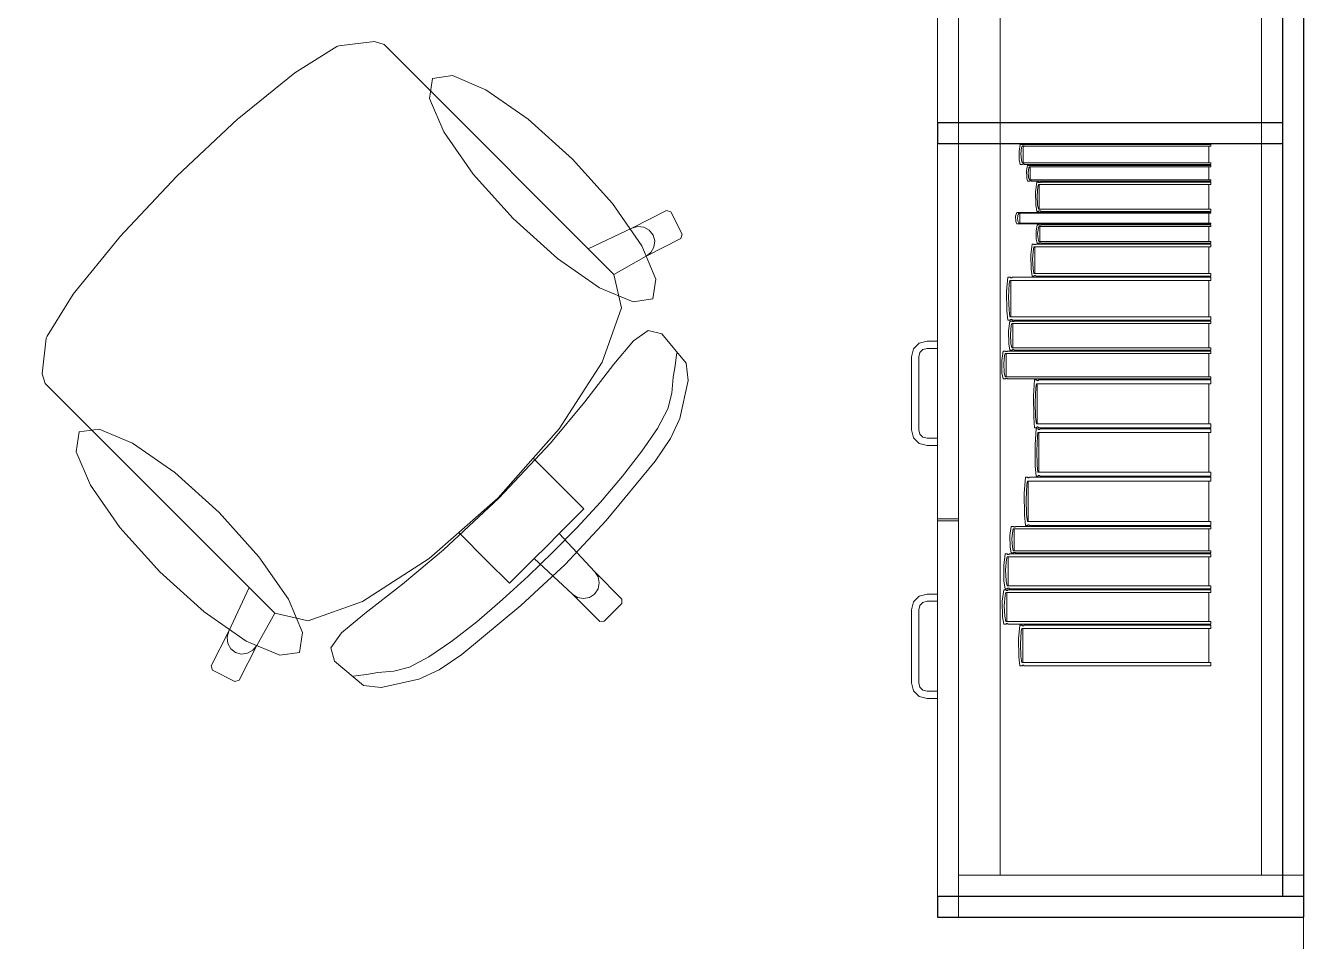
# Model space of a CAD drawing. Header units: inches. Extents: x -19 to 5698, y -728 to 92.
# Drawn here: x 405.848 to 407.07, y 11.115 to 11.992 of the extents above; entities that cross this region are included whole.
import ezdxf

# ---------------------------------------------------------------- set-up
doc = ezdxf.new("R2010")
doc.units = ezdxf.units.IN
doc.header["$MEASUREMENT"] = 0
doc.set_wipeout_variables(frame=1)
doc.linetypes.add('Wipeout_Contour', pattern=[1, 0, -1])
doc.layers.add('02 _ ARQ _ ZON _ Espacio.3D', color=7, linetype='Continuous')
doc.layers.add('Interior - Mobiliario', color=7, linetype='Continuous')

msp = doc.modelspace()

# ---------------------------------------------------------------- linework, layer by layer
at = {"layer": '02 _ ARQ _ ZON _ Espacio.3D', "color": 254, "linetype": 'Continuous', "lineweight": 0, "flags": 128}
msp.add_lwpolyline([(407.0701, 7.7), (407.0697, 17.15), (400.5701, 17.15), (400.5701, 16.5), (400.345, 16.5), (400.345, 8.1), (400.5701, 8.1), (400.5701, 7.7), (400.9701, 7.7), (400.97, 7.3509), (406.8701, 7.35), (406.8701, 7.7)], close=True, dxfattribs=at)
at = {"layer": 'Interior - Mobiliario', "color": 175, "linetype": 'Continuous', "lineweight": 13}
for p, q in [((406.74, 11.1588), (406.74, 12.6188)), ((407.05, 12.6188), (407.05, 11.1588)), ((406.1053, 11.9465), (406.1453, 11.9714)), ((406.1453, 11.9714), (406.1475, 11.9723)), ((406.1475, 11.9723), (406.1814, 11.9763)), ((406.1814, 11.9763), (406.1907, 11.9734)), ((406.1907, 11.9734), (406.2126, 11.9515)), ((406.0516, 11.9029), (406.1053, 11.9465)), ((406.2126, 11.9515), (406.2381, 11.926)), ((406.2381, 11.926), (406.386, 11.7781)), ((405.9924, 11.8474), (406.0508, 11.9022)), ((406.0508, 11.9022), (406.0516, 11.9029)), ((406.7982, 11.863), (406.798, 11.8715)), ((406.7997, 11.869), (406.8002, 11.8632)), ((406.7992, 11.8588), (406.7982, 11.863)), ((406.8012, 11.8588), (406.7992, 11.8588)), ((406.8002, 11.8632), (406.801, 11.8604)), ((406.801, 11.8604), (406.9814, 11.8604)), ((406.8013, 11.8589), (406.8012, 11.8588)), ((406.8015, 11.859), (406.8013, 11.8589)), ((406.8018, 11.8591), (406.8015, 11.859)), ((406.802, 11.8592), (406.8018, 11.8591)), ((406.8023, 11.8592), (406.802, 11.8592)), ((406.8026, 11.8591), (406.8023, 11.8592)), ((406.8028, 11.8591), (406.8026, 11.8591)), ((406.803, 11.859), (406.8028, 11.8591)), ((406.8032, 11.8588), (406.803, 11.859)), ((406.9814, 11.8588), (406.8032, 11.8588)), ((406.805, 11.8528), (406.8062, 11.8578)), ((406.8062, 11.8578), (406.8081, 11.8578)), ((406.8081, 11.8578), (406.8083, 11.8578)), ((406.8083, 11.8578), (406.8085, 11.8577)), ((406.8085, 11.8577), (406.8087, 11.8576)), ((406.8087, 11.8576), (406.809, 11.8576)), ((406.809, 11.8576), (406.8093, 11.8576)), ((406.8093, 11.8576), (406.8095, 11.8576)), ((406.8095, 11.8576), (406.8097, 11.8577)), ((406.8097, 11.8577), (406.81, 11.8578)), ((406.81, 11.8578), (406.8101, 11.8578)), ((406.8101, 11.8578), (406.9814, 11.8578)), ((406.9814, 11.8604), (406.9814, 11.8588)), ((406.9814, 11.8578), (406.9814, 11.8566)), ((405.9924, 11.8474), (405.9376, 11.789)), ((406.8053, 11.846), (406.805, 11.8528)), ((406.8062, 11.8427), (406.8053, 11.846)), ((406.8075, 11.8555), (406.8067, 11.8509)), ((406.8067, 11.8509), (406.8072, 11.8462)), ((406.8072, 11.8462), (406.808, 11.8439)), ((406.808, 11.8566), (406.8075, 11.8555)), ((406.9814, 11.8566), (406.808, 11.8566)), ((406.8088, 11.8439), (406.8088, 11.8566)), ((406.9796, 11.8566), (406.9796, 11.8439)), ((406.8081, 11.8427), (406.8062, 11.8427)), ((406.808, 11.8439), (406.9814, 11.8439)), ((406.8082, 11.8428), (406.8081, 11.8427)), ((406.8084, 11.8429), (406.8082, 11.8428)), ((406.8087, 11.8429), (406.8084, 11.8429)), ((406.8089, 11.843), (406.8087, 11.8429)), ((406.8092, 11.843), (406.8089, 11.843)), ((406.8094, 11.8429), (406.8092, 11.843)), ((406.8097, 11.8429), (406.8094, 11.8429)), ((406.8099, 11.8428), (406.8097, 11.8429)), ((406.8101, 11.8427), (406.8099, 11.8428)), ((406.9814, 11.8427), (406.8101, 11.8427)), ((406.8138, 11.8324), (406.8149, 11.8417)), ((406.814, 11.82), (406.8138, 11.8324)), ((406.8149, 11.8417), (406.8167, 11.8417)), ((406.8161, 11.8374), (406.8154, 11.8288)), ((406.8166, 11.8395), (406.8161, 11.8374)), ((406.9814, 11.8395), (406.8166, 11.8395)), ((406.8167, 11.8417), (406.8168, 11.8416)), ((406.8168, 11.8416), (406.8171, 11.8414)), ((406.8171, 11.8414), (406.8173, 11.8413)), ((406.8173, 11.8413), (406.8175, 11.8413)), ((406.8174, 11.8161), (406.8174, 11.8395)), ((406.8175, 11.8413), (406.8178, 11.8413)), ((406.8178, 11.8413), (406.818, 11.8413)), ((406.818, 11.8413), (406.8183, 11.8414)), ((406.8183, 11.8414), (406.8185, 11.8416)), ((406.8185, 11.8416), (406.8186, 11.8417)), ((406.8186, 11.8417), (406.9814, 11.8417)), ((406.9797, 11.8395), (406.9797, 11.8161)), ((406.9814, 11.8439), (406.9814, 11.8427)), ((406.9814, 11.8417), (406.9814, 11.8395)), ((406.8154, 11.8288), (406.8158, 11.8202)), ((406.8158, 11.8202), (406.8166, 11.8161)), ((406.4277, 11.7977), (406.4608, 11.8147)), ((406.4608, 11.8147), (406.4649, 11.8134)), ((406.4649, 11.8134), (406.4757, 11.792)), ((406.7947, 11.8092), (406.796, 11.8128)), ((406.795, 11.8042), (406.7947, 11.8092)), ((406.796, 11.8128), (406.798, 11.8128)), ((406.7973, 11.8111), (406.7965, 11.8077)), ((406.7978, 11.812), (406.7973, 11.8111)), ((406.9814, 11.812), (406.7978, 11.812)), ((406.798, 11.8128), (406.7981, 11.8128)), ((406.7981, 11.8128), (406.7984, 11.8127)), ((406.7984, 11.8127), (406.7986, 11.8127)), ((406.7986, 11.8127), (406.7989, 11.8127)), ((406.7988, 11.8027), (406.7988, 11.812)), ((406.7989, 11.8127), (406.7992, 11.8127)), ((406.7992, 11.8127), (406.7995, 11.8127)), ((406.7995, 11.8127), (406.7997, 11.8127)), ((406.7997, 11.8127), (406.7999, 11.8128)), ((406.7999, 11.8128), (406.8001, 11.8128)), ((406.8001, 11.8128), (406.9814, 11.8128)), ((406.8149, 11.8138), (406.814, 11.82)), ((406.8167, 11.8138), (406.8149, 11.8138)), ((406.8166, 11.8161), (406.9814, 11.8161)), ((406.8168, 11.8139), (406.8167, 11.8138)), ((406.817, 11.8141), (406.8168, 11.8139)), ((406.8172, 11.8142), (406.817, 11.8141)), ((406.8175, 11.8143), (406.8172, 11.8142)), ((406.8177, 11.8143), (406.8175, 11.8143)), ((406.818, 11.8143), (406.8177, 11.8143)), ((406.8182, 11.8142), (406.818, 11.8143)), ((406.8184, 11.814), (406.8182, 11.8142)), ((406.8186, 11.8138), (406.8184, 11.814)), ((406.9814, 11.8138), (406.8186, 11.8138)), ((406.9795, 11.812), (406.9795, 11.8027)), ((406.9814, 11.8161), (406.9814, 11.8138)), ((406.9814, 11.8128), (406.9814, 11.812)), ((406.386, 11.7781), (406.4277, 11.7977)), ((406.4277, 11.7977), (406.4334, 11.7993)), ((406.4334, 11.7993), (406.4392, 11.7986)), ((406.4392, 11.7986), (406.4443, 11.7958)), ((406.4443, 11.7958), (406.4479, 11.7912)), ((406.796, 11.8018), (406.795, 11.8042)), ((406.798, 11.8018), (406.796, 11.8018)), ((406.7965, 11.8077), (406.797, 11.8044)), ((406.797, 11.8044), (406.7978, 11.8027)), ((406.7978, 11.8027), (406.9814, 11.8027)), ((406.7981, 11.8019), (406.798, 11.8018)), ((406.7983, 11.8019), (406.7981, 11.8019)), ((406.7986, 11.802), (406.7983, 11.8019)), ((406.7989, 11.802), (406.7986, 11.802)), ((406.7991, 11.802), (406.7989, 11.802)), ((406.7994, 11.802), (406.7991, 11.802)), ((406.7997, 11.802), (406.7994, 11.802)), ((406.7999, 11.8019), (406.7997, 11.802)), ((406.8001, 11.8018), (406.7999, 11.8019)), ((406.9814, 11.8018), (406.8001, 11.8018)), ((406.8143, 11.795), (406.8154, 11.8008)), ((406.8154, 11.8008), (406.8172, 11.8008)), ((406.8165, 11.7981), (406.8158, 11.7928)), ((406.817, 11.7994), (406.8165, 11.7981)), ((406.9814, 11.7994), (406.817, 11.7994)), ((406.8172, 11.8008), (406.8173, 11.8007)), ((406.8173, 11.8007), (406.8175, 11.8006)), ((406.8175, 11.8006), (406.8178, 11.8006)), ((406.8178, 11.8006), (406.818, 11.8005)), ((406.8179, 11.7849), (406.8179, 11.7994)), ((406.818, 11.8005), (406.8182, 11.8005)), ((406.8182, 11.8005), (406.8185, 11.8006)), ((406.8185, 11.8006), (406.8187, 11.8007)), ((406.8187, 11.8007), (406.8189, 11.8008)), ((406.8189, 11.8008), (406.819, 11.8008)), ((406.819, 11.8008), (406.9814, 11.8008)), ((406.9797, 11.7994), (406.9797, 11.7849)), ((406.9814, 11.8027), (406.9814, 11.8018)), ((406.9814, 11.8008), (406.9814, 11.7994)), ((405.9369, 11.7882), (405.8934, 11.7346)), ((405.9376, 11.789), (405.9369, 11.7882)), ((406.4744, 11.7879), (406.4413, 11.771)), ((406.4479, 11.7912), (406.4495, 11.7856)), ((406.4495, 11.7856), (406.4488, 11.7797)), ((406.4757, 11.792), (406.4744, 11.7879)), ((406.8145, 11.7873), (406.8143, 11.795)), ((406.8154, 11.7835), (406.8145, 11.7873)), ((406.8172, 11.7835), (406.8154, 11.7835)), ((406.8158, 11.7928), (406.8163, 11.7875)), ((406.8163, 11.7875), (406.817, 11.7849)), ((406.817, 11.7849), (406.9814, 11.7849)), ((406.8173, 11.7835), (406.8172, 11.7835)), ((406.8175, 11.7836), (406.8173, 11.7835)), ((406.8177, 11.7837), (406.8175, 11.7836)), ((406.8179, 11.7838), (406.8177, 11.7837)), ((406.8182, 11.7838), (406.8179, 11.7838)), ((406.8184, 11.7837), (406.8182, 11.7838)), ((406.8187, 11.7837), (406.8184, 11.7837)), ((406.8189, 11.7836), (406.8187, 11.7837)), ((406.819, 11.7835), (406.8189, 11.7836)), ((406.9814, 11.7835), (406.819, 11.7835)), ((406.9814, 11.7849), (406.9814, 11.7835)), ((406.4102, 11.7539), (406.386, 11.7781)), ((406.4459, 11.7746), (406.4413, 11.771)), ((406.4488, 11.7797), (406.4459, 11.7746)), ((406.8093, 11.7723), (406.8105, 11.7825)), ((406.8096, 11.7586), (406.8093, 11.7723)), ((406.8105, 11.7825), (406.8123, 11.7825)), ((406.8117, 11.7777), (406.811, 11.7684)), ((406.8122, 11.78), (406.8117, 11.7777)), ((406.9814, 11.78), (406.8122, 11.78)), ((406.8123, 11.7825), (406.8125, 11.7823)), ((406.8125, 11.7823), (406.8127, 11.7821)), ((406.8127, 11.7821), (406.8129, 11.782)), ((406.8129, 11.782), (406.8132, 11.782)), ((406.8131, 11.7544), (406.8131, 11.78)), ((406.8132, 11.782), (406.8134, 11.782)), ((406.8134, 11.782), (406.8137, 11.782)), ((406.8137, 11.782), (406.8139, 11.7822)), ((406.8139, 11.7822), (406.8141, 11.7823)), ((406.8141, 11.7823), (406.8142, 11.7825)), ((406.8142, 11.7825), (406.9814, 11.7825)), ((406.9797, 11.78), (406.9797, 11.7544)), ((406.9814, 11.7825), (406.9814, 11.78)), ((406.4413, 11.771), (406.4103, 11.7536)), ((406.811, 11.7684), (406.8114, 11.759)), ((406.8114, 11.759), (406.8122, 11.7544)), ((406.4102, 11.7539), (406.4103, 11.7536)), ((406.4103, 11.7536), (406.4177, 11.7217)), ((406.7861, 11.7372), (406.7874, 11.751)), ((406.7874, 11.751), (406.7895, 11.751)), ((406.7893, 11.7477), (406.7887, 11.7445)), ((406.9814, 11.7477), (406.7893, 11.7477)), ((406.7895, 11.751), (406.7897, 11.7507)), ((406.7897, 11.7507), (406.7899, 11.7505)), ((406.7899, 11.7505), (406.7902, 11.7503)), ((406.7902, 11.7503), (406.7905, 11.7503)), ((406.7903, 11.7131), (406.7903, 11.7477)), ((406.7905, 11.7503), (406.7907, 11.7503)), ((406.7907, 11.7503), (406.791, 11.7504)), ((406.791, 11.7504), (406.7913, 11.7505)), ((406.7913, 11.7505), (406.7915, 11.7508)), ((406.7915, 11.7508), (406.7916, 11.751)), ((406.7916, 11.751), (406.9814, 11.751)), ((406.8105, 11.752), (406.8096, 11.7586)), ((406.8123, 11.752), (406.8105, 11.752)), ((406.8122, 11.7544), (406.9814, 11.7544)), ((406.8124, 11.7521), (406.8123, 11.752)), ((406.8127, 11.7523), (406.8124, 11.7521)), ((406.8129, 11.7524), (406.8127, 11.7523)), ((406.8131, 11.7525), (406.8129, 11.7524)), ((406.8134, 11.7525), (406.8131, 11.7525)), ((406.8136, 11.7524), (406.8134, 11.7525)), ((406.8139, 11.7523), (406.8136, 11.7524)), ((406.8141, 11.7521), (406.8139, 11.7523)), ((406.8142, 11.752), (406.8141, 11.7521)), ((406.9814, 11.752), (406.8142, 11.752)), ((406.9794, 11.7477), (406.9794, 11.7131)), ((406.9814, 11.7544), (406.9814, 11.752)), ((406.9814, 11.751), (406.9814, 11.7477)), ((405.8934, 11.7346), (405.8684, 11.6945)), ((406.7863, 11.7188), (406.7861, 11.7372)), ((406.7887, 11.7445), (406.7879, 11.7319)), ((406.7879, 11.7319), (406.7884, 11.7193)), ((406.4177, 11.7217), (406.3994, 11.6697)), ((406.7874, 11.7098), (406.7863, 11.7188)), ((406.7884, 11.7193), (406.7893, 11.7131)), ((406.7893, 11.7131), (406.9814, 11.7131)), ((406.7896, 11.71), (406.7895, 11.7098)), ((406.7898, 11.7102), (406.7896, 11.71)), ((406.7901, 11.7104), (406.7898, 11.7102)), ((406.7904, 11.7105), (406.7901, 11.7104)), ((406.7907, 11.7105), (406.7904, 11.7105)), ((406.791, 11.7104), (406.7907, 11.7105)), ((406.7912, 11.7103), (406.791, 11.7104)), ((406.7915, 11.71), (406.7912, 11.7103)), ((406.7916, 11.7098), (406.7915, 11.71)), ((406.9814, 11.7131), (406.9814, 11.7098)), ((406.4291, 11.69), (406.4434, 11.7)), ((406.4434, 11.7), (406.4564, 11.6966)), ((406.7895, 11.7098), (406.7874, 11.7098)), ((406.7879, 11.6996), (406.7892, 11.7088)), ((406.7882, 11.6872), (406.7879, 11.6996)), ((406.7892, 11.7088), (406.7913, 11.7088)), ((406.7906, 11.7045), (406.7898, 11.696)), ((406.7911, 11.7066), (406.7906, 11.7045)), ((406.9814, 11.7066), (406.7911, 11.7066)), ((406.7913, 11.7088), (406.7915, 11.7087)), ((406.7915, 11.7087), (406.7917, 11.7085)), ((406.9814, 11.7098), (406.7916, 11.7098)), ((406.7917, 11.7085), (406.792, 11.7084)), ((406.792, 11.7084), (406.7923, 11.7084)), ((406.7921, 11.6834), (406.7921, 11.7066)), ((406.7923, 11.7084), (406.7926, 11.7084)), ((406.7926, 11.7084), (406.7928, 11.7084)), ((406.7928, 11.7084), (406.7931, 11.7085)), ((406.7931, 11.7085), (406.7933, 11.7087)), ((406.7933, 11.7087), (406.7934, 11.7088)), ((406.7934, 11.7088), (406.9814, 11.7088)), ((406.9795, 11.7066), (406.9795, 11.6834)), ((406.9814, 11.7088), (406.9814, 11.7066)), ((405.8675, 11.6924), (405.8636, 11.6585)), ((405.8684, 11.6945), (405.8675, 11.6924)), ((406.4105, 11.6677), (406.4291, 11.69)), ((406.4564, 11.6966), (406.4795, 11.6687)), ((406.697, 11.6823), (406.7025, 11.6878)), ((406.7025, 11.6878), (406.71, 11.6898)), ((406.71, 11.6898), (406.72, 11.6898)), ((406.72, 11.6898), (406.72, 11.6828)), ((406.7892, 11.6812), (406.7882, 11.6872)), ((406.7898, 11.696), (406.7903, 11.6875)), ((406.7903, 11.6875), (406.7911, 11.6834)), ((406.4691, 11.666), (406.4699, 11.674)), ((406.4699, 11.674), (406.4707, 11.6785)), ((406.695, 11.6748), (406.697, 11.6823)), ((406.695, 11.6048), (406.695, 11.6748)), ((406.7031, 11.6788), (406.702, 11.6748)), ((406.702, 11.6748), (406.702, 11.6048)), ((406.706, 11.6817), (406.7031, 11.6788)), ((406.71, 11.6828), (406.706, 11.6817)), ((406.72, 11.6828), (406.71, 11.6828)), ((406.7815, 11.6713), (406.7828, 11.6802)), ((406.7828, 11.6802), (406.785, 11.6802)), ((406.7842, 11.676), (406.7834, 11.6679)), ((406.7848, 11.678), (406.7842, 11.676)), ((406.9814, 11.678), (406.7848, 11.678)), ((406.785, 11.6802), (406.7851, 11.68)), ((406.7851, 11.68), (406.7854, 11.6799)), ((406.7854, 11.6799), (406.7857, 11.6798)), ((406.7857, 11.6798), (406.786, 11.6797)), ((406.7858, 11.6557), (406.7858, 11.678)), ((406.786, 11.6797), (406.7862, 11.6797)), ((406.7862, 11.6797), (406.7865, 11.6798)), ((406.7865, 11.6798), (406.7868, 11.6799)), ((406.7868, 11.6799), (406.7871, 11.6801)), ((406.7871, 11.6801), (406.7872, 11.6802)), ((406.7872, 11.6802), (406.9814, 11.6802)), ((406.7913, 11.6812), (406.7892, 11.6812)), ((406.7911, 11.6834), (406.9814, 11.6834)), ((406.7914, 11.6813), (406.7913, 11.6812)), ((406.7917, 11.6814), (406.7914, 11.6813)), ((406.7919, 11.6815), (406.7917, 11.6814)), ((406.7922, 11.6816), (406.7919, 11.6815)), ((406.7925, 11.6816), (406.7922, 11.6816)), ((406.7928, 11.6816), (406.7925, 11.6816)), ((406.793, 11.6815), (406.7928, 11.6816)), ((406.7933, 11.6813), (406.793, 11.6815)), ((406.7934, 11.6812), (406.7933, 11.6813)), ((406.9814, 11.6812), (406.7934, 11.6812)), ((406.9794, 11.678), (406.9794, 11.6557)), ((406.9814, 11.6834), (406.9814, 11.6812)), ((406.9814, 11.6802), (406.9814, 11.678)), ((406.3994, 11.6697), (406.358, 11.6059)), ((406.3826, 11.6315), (406.4105, 11.6677)), ((406.4671, 11.6552), (406.4691, 11.666)), ((406.4795, 11.6687), (406.4814, 11.652)), ((406.7817, 11.6594), (406.7815, 11.6713)), ((406.7834, 11.6679), (406.7839, 11.6597)), ((405.8636, 11.6585), (405.8664, 11.6492)), ((405.8664, 11.6492), (405.8884, 11.6272)), ((406.4659, 11.6398), (406.4671, 11.6552)), ((406.4814, 11.652), (406.4737, 11.6158)), ((406.7828, 11.6536), (406.7817, 11.6594)), ((406.785, 11.6536), (406.7828, 11.6536)), ((406.7839, 11.6597), (406.7848, 11.6557)), ((406.7848, 11.6557), (406.9814, 11.6557)), ((406.7851, 11.6537), (406.785, 11.6536)), ((406.7853, 11.6538), (406.7851, 11.6537)), ((406.7856, 11.654), (406.7853, 11.6538)), ((406.7859, 11.654), (406.7856, 11.654)), ((406.7862, 11.654), (406.7859, 11.654)), ((406.7865, 11.654), (406.7862, 11.654)), ((406.7867, 11.6539), (406.7865, 11.654)), ((406.787, 11.6537), (406.7867, 11.6539)), ((406.7872, 11.6536), (406.787, 11.6537)), ((406.9814, 11.6536), (406.7872, 11.6536)), ((406.8118, 11.6373), (406.8129, 11.6526)), ((406.8129, 11.6526), (406.8147, 11.6526)), ((406.8146, 11.6489), (406.8141, 11.6455)), ((406.9814, 11.6489), (406.8146, 11.6489)), ((406.8147, 11.6526), (406.8149, 11.6523)), ((406.8149, 11.6523), (406.8151, 11.6521)), ((406.8151, 11.6521), (406.8153, 11.6519)), ((406.8153, 11.6519), (406.8156, 11.6518)), ((406.8154, 11.6105), (406.8154, 11.6489)), ((406.8156, 11.6518), (406.8158, 11.6518)), ((406.8158, 11.6518), (406.8161, 11.6519)), ((406.8161, 11.6519), (406.8163, 11.6521)), ((406.8163, 11.6521), (406.8165, 11.6524)), ((406.8165, 11.6524), (406.8166, 11.6526)), ((406.8166, 11.6526), (406.9814, 11.6526)), ((406.9797, 11.6489), (406.9797, 11.6105)), ((406.9814, 11.6557), (406.9814, 11.6536)), ((406.9814, 11.6526), (406.9814, 11.6489)), ((406.462, 11.625), (406.4659, 11.6398)), ((406.812, 11.6169), (406.8118, 11.6373)), ((406.8141, 11.6455), (406.8134, 11.6314)), ((405.8884, 11.6272), (405.9139, 11.6017)), ((406.3499, 11.5922), (406.3826, 11.6315)), ((406.4521, 11.6062), (406.462, 11.625)), ((406.8134, 11.6314), (406.8138, 11.6174)), ((406.4737, 11.6158), (406.4647, 11.5966)), ((406.8129, 11.6069), (406.812, 11.6169)), ((406.8138, 11.6174), (406.8146, 11.6105)), ((405.9139, 11.6017), (406.0617, 11.4539)), ((406.358, 11.6059), (406.3332, 11.5778)), ((406.4372, 11.5844), (406.4521, 11.6062)), ((406.697, 11.5973), (406.695, 11.6048)), ((406.702, 11.6048), (406.7031, 11.6008)), ((406.7031, 11.6008), (406.706, 11.5979)), ((406.8147, 11.6069), (406.8129, 11.6069)), ((406.8133, 11.5908), (406.8145, 11.6059)), ((406.8145, 11.6059), (406.8163, 11.6059)), ((406.8146, 11.6105), (406.9814, 11.6105)), ((406.8148, 11.607), (406.8147, 11.6069)), ((406.815, 11.6073), (406.8148, 11.607)), ((406.8153, 11.6075), (406.815, 11.6073)), ((406.8155, 11.6076), (406.8153, 11.6075)), ((406.8158, 11.6076), (406.8155, 11.6076)), ((406.8161, 11.6022), (406.8156, 11.5988)), ((406.816, 11.6075), (406.8158, 11.6076)), ((406.8162, 11.6074), (406.816, 11.6075)), ((406.9814, 11.6022), (406.8161, 11.6022)), ((406.8165, 11.6071), (406.8162, 11.6074)), ((406.8163, 11.6059), (406.8164, 11.6056)), ((406.8164, 11.6056), (406.8166, 11.6054)), ((406.8166, 11.6069), (406.8165, 11.6071)), ((406.9814, 11.6069), (406.8166, 11.6069)), ((406.8166, 11.6054), (406.8169, 11.6052)), ((406.8169, 11.6052), (406.8171, 11.6051)), ((406.817, 11.5642), (406.817, 11.6022)), ((406.8171, 11.6051), (406.8174, 11.6051)), ((406.8174, 11.6051), (406.8176, 11.6052)), ((406.8176, 11.6052), (406.8178, 11.6054)), ((406.8178, 11.6054), (406.818, 11.6057)), ((406.818, 11.6057), (406.8181, 11.6059)), ((406.8181, 11.6059), (406.9814, 11.6059)), ((406.9797, 11.6022), (406.9797, 11.5642)), ((406.9814, 11.6105), (406.9814, 11.6069)), ((406.9814, 11.6059), (406.9814, 11.6022)), ((406.3004, 11.5395), (406.3499, 11.5922)), ((406.4647, 11.5966), (406.4498, 11.5749)), ((406.7025, 11.5918), (406.697, 11.5973)), ((406.71, 11.5898), (406.7025, 11.5918)), ((406.706, 11.5979), (406.71, 11.5968)), ((406.71, 11.5968), (406.72, 11.5968)), ((406.72, 11.5898), (406.71, 11.5898)), ((406.72, 11.5968), (406.72, 11.5898)), ((406.8135, 11.5705), (406.8133, 11.5908)), ((406.8156, 11.5988), (406.8149, 11.5849)), ((406.3332, 11.5778), (406.2999, 11.5399)), ((406.3332, 11.5778), (406.3606, 11.5504)), ((406.4186, 11.5606), (406.4372, 11.5844)), ((406.8149, 11.5849), (406.8154, 11.571)), ((406.4498, 11.5749), (406.403, 11.5182)), ((406.8145, 11.5606), (406.8135, 11.5705)), ((406.8154, 11.571), (406.8161, 11.5642)), ((406.8161, 11.5642), (406.9814, 11.5642)), ((406.9814, 11.5642), (406.9814, 11.5606)), ((406.3975, 11.5358), (406.4186, 11.5606)), ((406.803, 11.5441), (406.8042, 11.5596)), ((406.8042, 11.5596), (406.8061, 11.5596)), ((406.8054, 11.5524), (406.8047, 11.5382)), ((406.806, 11.5559), (406.8054, 11.5524)), ((406.9814, 11.5559), (406.806, 11.5559)), ((406.8061, 11.5596), (406.8063, 11.5593)), ((406.8063, 11.5593), (406.8065, 11.5591)), ((406.8065, 11.5591), (406.8067, 11.5589)), ((406.8067, 11.5589), (406.807, 11.5588)), ((406.8068, 11.517), (406.8068, 11.5559)), ((406.807, 11.5588), (406.8073, 11.5588)), ((406.8073, 11.5588), (406.8075, 11.5589)), ((406.8075, 11.5589), (406.8078, 11.5591)), ((406.8078, 11.5591), (406.808, 11.5594)), ((406.808, 11.5594), (406.8081, 11.5596)), ((406.8081, 11.5596), (406.9814, 11.5596)), ((406.8163, 11.5606), (406.8145, 11.5606)), ((406.8164, 11.5607), (406.8163, 11.5606)), ((406.8166, 11.561), (406.8164, 11.5607)), ((406.8168, 11.5612), (406.8166, 11.561)), ((406.8171, 11.5613), (406.8168, 11.5612)), ((406.8173, 11.5613), (406.8171, 11.5613)), ((406.8175, 11.5612), (406.8173, 11.5613)), ((406.8178, 11.5611), (406.8175, 11.5612)), ((406.818, 11.5608), (406.8178, 11.5611)), ((406.8181, 11.5606), (406.818, 11.5608)), ((406.9814, 11.5606), (406.8181, 11.5606)), ((406.9796, 11.5559), (406.9796, 11.517)), ((406.9814, 11.5596), (406.9814, 11.5559)), ((406.3004, 11.5395), (406.2476, 11.49)), ((406.2621, 11.5066), (406.2999, 11.5399)), ((406.3606, 11.5504), (406.3818, 11.5292)), ((406.8032, 11.5234), (406.803, 11.5441)), ((406.3818, 11.5292), (406.3581, 11.5056)), ((406.3749, 11.5112), (406.3975, 11.5358)), ((406.8047, 11.5382), (406.8051, 11.5239)), ((406.403, 11.5182), (406.3638, 11.476)), ((406.72, 11.5198), (406.74, 11.5198)), ((406.72, 11.5178), (406.74, 11.5178)), ((406.8042, 11.5133), (406.8032, 11.5234)), ((406.8051, 11.5239), (406.806, 11.517)), ((406.806, 11.517), (406.9814, 11.517)), ((406.9814, 11.517), (406.9814, 11.5133)), ((406.2339, 11.4818), (406.2621, 11.5066)), ((406.2621, 11.5066), (406.2894, 11.4792)), ((406.3581, 11.5056), (406.3462, 11.4937)), ((406.3521, 11.4877), (406.3749, 11.5112)), ((406.3581, 11.5056), (406.3921, 11.4691)), ((406.7893, 11.5039), (406.7906, 11.5123)), ((406.7896, 11.4927), (406.7893, 11.5039)), ((406.7906, 11.5123), (406.7927, 11.5123)), ((406.792, 11.5084), (406.7912, 11.5007)), ((406.7925, 11.5103), (406.792, 11.5084)), ((406.9814, 11.5103), (406.7925, 11.5103)), ((406.7927, 11.5123), (406.7929, 11.5121)), ((406.7929, 11.5121), (406.7931, 11.512)), ((406.7931, 11.512), (406.7934, 11.5119)), ((406.7934, 11.5119), (406.7936, 11.5118)), ((406.7935, 11.4892), (406.7935, 11.5103)), ((406.7936, 11.5118), (406.7939, 11.5119)), ((406.7939, 11.5119), (406.7942, 11.5119)), ((406.7942, 11.5119), (406.7945, 11.512)), ((406.7945, 11.512), (406.7947, 11.5122)), ((406.7947, 11.5122), (406.7948, 11.5123)), ((406.7948, 11.5123), (406.9814, 11.5123)), ((406.8061, 11.5133), (406.8042, 11.5133)), ((406.8062, 11.5134), (406.8061, 11.5133)), ((406.8064, 11.5137), (406.8062, 11.5134)), ((406.8067, 11.5139), (406.8064, 11.5137)), ((406.8069, 11.514), (406.8067, 11.5139)), ((406.8072, 11.514), (406.8069, 11.514)), ((406.8075, 11.514), (406.8072, 11.514)), ((406.8077, 11.5138), (406.8075, 11.514)), ((406.8079, 11.5135), (406.8077, 11.5138)), ((406.8081, 11.5133), (406.8079, 11.5135)), ((406.9814, 11.5133), (406.8081, 11.5133)), ((406.9795, 11.5103), (406.9795, 11.4892)), ((406.9814, 11.5123), (406.9814, 11.5103)), ((406.2476, 11.49), (406.2083, 11.4573)), ((406.3342, 11.4817), (406.3462, 11.4937)), ((406.7906, 11.4872), (406.7896, 11.4927)), ((406.7912, 11.5007), (406.7917, 11.493)), ((406.7917, 11.493), (406.7925, 11.4892)), ((406.1701, 11.4405), (406.2339, 11.4818)), ((406.2894, 11.4792), (406.3106, 11.4581)), ((406.3106, 11.4581), (406.3342, 11.4817)), ((406.3521, 11.4877), (406.3286, 11.4649)), ((406.3342, 11.4817), (406.3708, 11.4477)), ((406.7833, 11.4751), (406.7846, 11.4862)), ((406.7846, 11.4862), (406.7867, 11.4862)), ((406.786, 11.481), (406.7851, 11.4708)), ((406.7865, 11.4835), (406.786, 11.481)), ((406.9814, 11.4835), (406.7865, 11.4835)), ((406.7867, 11.4862), (406.7869, 11.486)), ((406.7869, 11.486), (406.7871, 11.4858)), ((406.7871, 11.4858), (406.7874, 11.4857)), ((406.7874, 11.4857), (406.7877, 11.4856)), ((406.7875, 11.4555), (406.7875, 11.4835)), ((406.7877, 11.4856), (406.788, 11.4857)), ((406.788, 11.4857), (406.7883, 11.4857)), ((406.7883, 11.4857), (406.7885, 11.4859)), ((406.7885, 11.4859), (406.7888, 11.4861)), ((406.7888, 11.4861), (406.7889, 11.4862)), ((406.7889, 11.4862), (406.9814, 11.4862)), ((406.7927, 11.4872), (406.7906, 11.4872)), ((406.7925, 11.4892), (406.9814, 11.4892)), ((406.7928, 11.4873), (406.7927, 11.4872)), ((406.793, 11.4875), (406.7928, 11.4873)), ((406.7933, 11.4876), (406.793, 11.4875)), ((406.7936, 11.4876), (406.7933, 11.4876)), ((406.7939, 11.4876), (406.7936, 11.4876)), ((406.7941, 11.4876), (406.7939, 11.4876)), ((406.7944, 11.4875), (406.7941, 11.4876)), ((406.7947, 11.4873), (406.7944, 11.4875)), ((406.7948, 11.4872), (406.7947, 11.4873)), ((406.9814, 11.4872), (406.7948, 11.4872)), ((406.9794, 11.4835), (406.9794, 11.4555)), ((406.9814, 11.4892), (406.9814, 11.4872)), ((406.9814, 11.4862), (406.9814, 11.4835)), ((406.3216, 11.4369), (406.3638, 11.476)), ((406.3921, 11.4691), (406.3953, 11.4642)), ((406.3921, 11.4691), (406.4182, 11.443)), ((406.7835, 11.4601), (406.7833, 11.4751)), ((406.7851, 11.4708), (406.7856, 11.4605)), ((406.0617, 11.4539), (406.0422, 11.4121)), ((406.086, 11.4296), (406.0617, 11.4539)), ((406.2083, 11.4573), (406.1721, 11.4293)), ((406.3286, 11.4649), (406.304, 11.4424)), ((406.3953, 11.4642), (406.3965, 11.4585)), ((406.3965, 11.4585), (406.3953, 11.4527)), ((406.7846, 11.4528), (406.7835, 11.4601)), ((406.7856, 11.4605), (406.7865, 11.4555)), ((406.7865, 11.4555), (406.9814, 11.4555)), ((406.7873, 11.4533), (406.7871, 11.4531)), ((406.7876, 11.4534), (406.7873, 11.4533)), ((406.7879, 11.4534), (406.7876, 11.4534)), ((406.7882, 11.4533), (406.7879, 11.4534)), ((406.7885, 11.4532), (406.7882, 11.4533)), ((406.9814, 11.4555), (406.9814, 11.4528)), ((406.304, 11.4424), (406.2793, 11.4212)), ((406.3708, 11.4477), (406.3756, 11.4445)), ((406.3708, 11.4477), (406.3969, 11.4216)), ((406.3756, 11.4445), (406.3814, 11.4434)), ((406.3814, 11.4434), (406.3871, 11.4445)), ((406.3871, 11.4445), (406.392, 11.4478)), ((406.3953, 11.4527), (406.392, 11.4478)), ((406.4182, 11.443), (406.4182, 11.4387)), ((406.7025, 11.4458), (406.697, 11.4403)), ((406.71, 11.4478), (406.7025, 11.4458)), ((406.72, 11.4478), (406.71, 11.4478)), ((406.72, 11.4408), (406.72, 11.4478)), ((406.7819, 11.4408), (406.7833, 11.4518)), ((406.7833, 11.4518), (406.7854, 11.4518)), ((406.7847, 11.4467), (406.7838, 11.4366)), ((406.7867, 11.4528), (406.7846, 11.4528)), ((406.7853, 11.4492), (406.7847, 11.4467)), ((406.9814, 11.4492), (406.7853, 11.4492)), ((406.7854, 11.4518), (406.7856, 11.4516)), ((406.7856, 11.4516), (406.7858, 11.4514)), ((406.7858, 11.4514), (406.7861, 11.4513)), ((406.7861, 11.4513), (406.7864, 11.4513)), ((406.7862, 11.4216), (406.7862, 11.4492)), ((406.7864, 11.4513), (406.7867, 11.4513)), ((406.7868, 11.4529), (406.7867, 11.4528)), ((406.7867, 11.4513), (406.787, 11.4513)), ((406.7871, 11.4531), (406.7868, 11.4529)), ((406.787, 11.4513), (406.7873, 11.4515)), ((406.7873, 11.4515), (406.7875, 11.4517)), ((406.7875, 11.4517), (406.7876, 11.4518)), ((406.7876, 11.4518), (406.9814, 11.4518)), ((406.7887, 11.453), (406.7885, 11.4532)), ((406.7889, 11.4528), (406.7887, 11.453)), ((406.9814, 11.4528), (406.7889, 11.4528)), ((406.9794, 11.4492), (406.9794, 11.4216)), ((406.9814, 11.4518), (406.9814, 11.4492)), ((406.0689, 11.3986), (406.0862, 11.4296)), ((406.086, 11.4296), (406.0862, 11.4296)), ((406.0862, 11.4296), (406.1181, 11.4221)), ((406.1181, 11.4221), (406.1701, 11.4405)), ((406.1721, 11.4293), (406.1499, 11.4107)), ((406.2649, 11.39), (406.3216, 11.4369)), ((406.4011, 11.4217), (406.4096, 11.4302)), ((406.4182, 11.4387), (406.4096, 11.4302)), ((406.697, 11.4403), (406.695, 11.4328)), ((406.695, 11.4328), (406.695, 11.3628)), ((406.702, 11.4328), (406.7031, 11.4368)), ((406.702, 11.3628), (406.702, 11.4328)), ((406.7031, 11.4368), (406.706, 11.4397)), ((406.706, 11.4397), (406.71, 11.4408)), ((406.71, 11.4408), (406.72, 11.4408)), ((406.7822, 11.4261), (406.7819, 11.4408)), ((406.7838, 11.4366), (406.7843, 11.4265)), ((406.2793, 11.4212), (406.2555, 11.4026)), ((406.3969, 11.4216), (406.4011, 11.4217)), ((406.7833, 11.4189), (406.7822, 11.4261)), ((406.7854, 11.4189), (406.7833, 11.4189)), ((406.7843, 11.4265), (406.7853, 11.4216)), ((406.7853, 11.4216), (406.9814, 11.4216)), ((406.7855, 11.4191), (406.7854, 11.4189)), ((406.7858, 11.4193), (406.7855, 11.4191)), ((406.7861, 11.4194), (406.7858, 11.4193)), ((406.7863, 11.4195), (406.7861, 11.4194)), ((406.7866, 11.4195), (406.7863, 11.4195)), ((406.7869, 11.4194), (406.7866, 11.4195)), ((406.7872, 11.4193), (406.7869, 11.4194)), ((406.7875, 11.4191), (406.7872, 11.4193)), ((406.7876, 11.4189), (406.7875, 11.4191)), ((406.9814, 11.4189), (406.7876, 11.4189)), ((406.7976, 11.405), (406.7989, 11.4179)), ((406.7989, 11.4179), (406.8008, 11.4179)), ((406.8008, 11.4179), (406.801, 11.4177)), ((406.801, 11.4177), (406.8012, 11.4175)), ((406.8012, 11.4175), (406.8015, 11.4174)), ((406.8015, 11.4174), (406.8017, 11.4173)), ((406.8017, 11.4173), (406.802, 11.4173)), ((406.802, 11.4173), (406.8023, 11.4174)), ((406.8023, 11.4174), (406.8025, 11.4176)), ((406.8025, 11.4176), (406.8028, 11.4178)), ((406.8028, 11.4178), (406.8029, 11.4179)), ((406.8029, 11.4179), (406.9814, 11.4179)), ((406.9814, 11.4216), (406.9814, 11.4189)), ((406.9814, 11.4179), (406.9814, 11.4148)), ((406.0422, 11.4121), (406.0252, 11.379)), ((406.0422, 11.4121), (406.0405, 11.4064)), ((406.0405, 11.4064), (406.0412, 11.4006)), ((406.1499, 11.4107), (406.1398, 11.3964)), ((406.7979, 11.3876), (406.7976, 11.405)), ((406.8001, 11.4119), (406.7994, 11.4)), ((406.8007, 11.4148), (406.8001, 11.4119)), ((406.9814, 11.4148), (406.8007, 11.4148)), ((406.8016, 11.3822), (406.8016, 11.4148)), ((406.9796, 11.4148), (406.9796, 11.3822)), ((406.0412, 11.4006), (406.044, 11.3955)), ((406.044, 11.3955), (406.0486, 11.3919)), ((406.0519, 11.3655), (406.0689, 11.3986)), ((406.0601, 11.3911), (406.0652, 11.394)), ((406.0652, 11.394), (406.0689, 11.3986)), ((406.1398, 11.3964), (406.1433, 11.3835)), ((406.2555, 11.4026), (406.2336, 11.3878)), ((406.7994, 11.4), (406.7998, 11.388)), ((406.0486, 11.3919), (406.0543, 11.3903)), ((406.0543, 11.3903), (406.0601, 11.3911)), ((406.1433, 11.3835), (406.1711, 11.3603)), ((406.2336, 11.3878), (406.2148, 11.3778)), ((406.2432, 11.3751), (406.2649, 11.39)), ((406.7989, 11.3791), (406.7979, 11.3876)), ((406.7998, 11.388), (406.8007, 11.3822)), ((406.8007, 11.3822), (406.9814, 11.3822)), ((406.9814, 11.3822), (406.9814, 11.3791)), ((406.0252, 11.379), (406.0265, 11.375)), ((406.0265, 11.375), (406.0478, 11.3641)), ((406.1658, 11.3699), (406.1613, 11.3691)), ((406.1739, 11.3707), (406.1658, 11.3699)), ((406.1846, 11.3728), (406.1739, 11.3707)), ((406.2, 11.3739), (406.1846, 11.3728)), ((406.2148, 11.3778), (406.2, 11.3739)), ((406.224, 11.3662), (406.2432, 11.3751)), ((406.8008, 11.3791), (406.7989, 11.3791)), ((406.8009, 11.3792), (406.8008, 11.3791)), ((406.8012, 11.3795), (406.8009, 11.3792)), ((406.8014, 11.3796), (406.8012, 11.3795)), ((406.8017, 11.3797), (406.8014, 11.3796)), ((406.802, 11.3797), (406.8017, 11.3797)), ((406.8022, 11.3796), (406.802, 11.3797)), ((406.8025, 11.3795), (406.8022, 11.3796)), ((406.8027, 11.3793), (406.8025, 11.3795)), ((406.8029, 11.3791), (406.8027, 11.3793)), ((406.9814, 11.3791), (406.8029, 11.3791)), ((406.0478, 11.3641), (406.0519, 11.3655)), ((406.1711, 11.3603), (406.1879, 11.3584)), ((406.1879, 11.3584), (406.224, 11.3662)), ((406.695, 11.3628), (406.697, 11.3553)), ((406.7031, 11.3588), (406.702, 11.3628)), ((406.706, 11.3559), (406.7031, 11.3588)), ((406.71, 11.3548), (406.706, 11.3559)), ((406.697, 11.3553), (406.7025, 11.3498)), ((406.7025, 11.3498), (406.71, 11.3478)), ((406.72, 11.3548), (406.71, 11.3548)), ((406.71, 11.3478), (406.72, 11.3478)), ((406.72, 11.3478), (406.72, 11.3548)), ((406.78, 11.1788), (406.74, 11.1788)), ((407.03, 11.1788), (406.78, 11.1788)), ((407.05, 11.1588), (406.74, 11.1588))]:
    msp.add_line(p, q, dxfattribs=at)
at = {"layer": 'Interior - Mobiliario', "color": 175, "linetype": 'Continuous', "lineweight": 13, "flags": 128}
for points in [[(406.3709, 11.8639), (406.409, 11.8214), (406.4371, 11.781), (406.4507, 11.749), (406.4478, 11.7301), (406.4289, 11.7272), (406.3968, 11.7408), (406.3565, 11.7688), (406.314, 11.807), (406.2758, 11.8494), (406.2478, 11.8898), (406.2342, 11.9219), (406.2371, 11.9408), (406.256, 11.9437), (406.288, 11.93), (406.3284, 11.902)], [(405.976, 11.4689), (406.0184, 11.4308), (406.0588, 11.4028), (406.0909, 11.3892), (406.1098, 11.392), (406.1127, 11.411), (406.0991, 11.443), (406.071, 11.4834), (406.0329, 11.5259), (405.9904, 11.564), (405.95, 11.592), (405.918, 11.6056), (405.8991, 11.6028), (405.8962, 11.5839), (405.9098, 11.5518), (405.9378, 11.5114)]]:
    msp.add_lwpolyline(points, close=True, dxfattribs=at)

# ---------------------------------------------------------------- next in the draw order: wipeouts: each hides what was drawn before it
at = {"color": 254, "linetype": 'Wipeout_Contour', "lineweight": 0, "ltscale": 13012.571293}
msp.add_wipeout([(406.72, 11.8788), (407.05, 11.8788), (407.05, 11.8988), (406.72, 11.8988)], dxfattribs=at).dxf.layer = 'Interior - Mobiliario'

# ---------------------------------------------------------------- next in the draw order: linework, layer by layer
at = {"layer": 'Interior - Mobiliario', "color": 175, "linetype": 'Continuous', "lineweight": 13}
for p, q in [((406.74, 11.1788), (406.74, 12.5988)), ((406.78, 12.5988), (406.78, 11.1788)), ((407.03, 11.1788), (407.03, 12.5988)), ((406.72, 11.8988), (406.72, 12.2578)), ((406.74, 11.8988), (406.74, 12.2578)), ((406.72, 11.8788), (406.72, 11.8988)), ((406.72, 11.8988), (407.05, 11.8988)), ((406.72, 11.8788), (406.72, 11.8988)), ((406.72, 11.8988), (406.74, 11.8988)), ((407.05, 11.8988), (407.05, 11.8788)), ((407.05, 11.8788), (406.72, 11.8788)), ((406.72, 11.8788), (406.72, 11.5198)), ((406.72, 11.8788), (406.74, 11.8788)), ((406.74, 11.8788), (406.74, 11.5198)), ((406.798, 11.8715), (406.7992, 11.8778)), ((406.7992, 11.8778), (406.8012, 11.8778)), ((406.8005, 11.8748), (406.7997, 11.869)), ((406.801, 11.8763), (406.8005, 11.8748)), ((406.9814, 11.8763), (406.801, 11.8763)), ((406.8012, 11.8778), (406.8013, 11.8777)), ((406.8013, 11.8777), (406.8016, 11.8776)), ((406.8016, 11.8776), (406.8018, 11.8775)), ((406.8018, 11.8775), (406.8021, 11.8775)), ((406.8019, 11.8604), (406.8019, 11.8763)), ((406.8021, 11.8775), (406.8024, 11.8775)), ((406.8024, 11.8775), (406.8026, 11.8775)), ((406.8026, 11.8775), (406.8029, 11.8776)), ((406.8029, 11.8776), (406.8031, 11.8777)), ((406.8031, 11.8777), (406.8032, 11.8778)), ((406.8032, 11.8778), (406.9814, 11.8778)), ((406.9796, 11.8763), (406.9796, 11.8604)), ((406.9814, 11.8778), (406.9814, 11.8763))]:
    msp.add_line(p, q, dxfattribs=at)
at = {"layer": 'Interior - Mobiliario', "color": 175, "linetype": 'Continuous', "lineweight": 30}
for p, q in [((406.72, 11.8988), (407.05, 11.8988)), ((406.72, 11.8988), (406.72, 11.8788)), ((407.05, 11.8988), (407.05, 11.8788)), ((406.72, 11.8788), (407.05, 11.8788))]:
    msp.add_line(p, q, dxfattribs=at)

# ---------------------------------------------------------------- next in the draw order: wipeouts: each hides what was drawn before it
at = {"color": 254, "linetype": 'Wipeout_Contour', "lineweight": 0, "ltscale": 13013.271615}
msp.add_wipeout([(407.05, 11.1588), (407.07, 11.1588), (407.07, 12.6188), (407.05, 12.6188)], dxfattribs=at).dxf.layer = 'Interior - Mobiliario'

# ---------------------------------------------------------------- next in the draw order: linework, layer by layer
at = {"layer": 'Interior - Mobiliario', "color": 175, "linetype": 'Continuous', "lineweight": 30}
for p, q in [((407.05, 12.6188), (407.05, 11.1588)), ((407.07, 12.6188), (407.07, 11.1588)), ((407.05, 11.1588), (407.07, 11.1588))]:
    msp.add_line(p, q, dxfattribs=at)
at = {"layer": 'Interior - Mobiliario', "color": 175, "linetype": 'Continuous', "lineweight": 13}
for p, q in [((407.05, 11.1588), (407.05, 12.6188)), ((407.07, 12.6188), (407.07, 11.1588)), ((407.07, 12.5988), (407.07, 11.1788)), ((406.72, 11.8988), (407.05, 11.8988)), ((407.05, 11.8988), (407.05, 11.8788)), ((407.05, 11.8788), (406.72, 11.8788)), ((407.07, 11.1788), (407.03, 11.1788)), ((407.07, 11.1588), (407.05, 11.1588))]:
    msp.add_line(p, q, dxfattribs=at)

# ---------------------------------------------------------------- next in the draw order: wipeouts: each hides what was drawn before it
at = {"color": 254, "linetype": 'Wipeout_Contour', "lineweight": 0, "ltscale": 13012.600812}
msp.add_wipeout([(406.72, 11.1388), (407.07, 11.1388), (407.07, 11.1588), (406.72, 11.1588)], dxfattribs=at).dxf.layer = 'Interior - Mobiliario'

# ---------------------------------------------------------------- next in the draw order: linework, layer by layer
at = {"layer": 'Interior - Mobiliario', "color": 175, "linetype": 'Continuous', "lineweight": 13}
for p, q in [((406.72, 12.6388), (406.72, 11.1388)), ((407.07, 11.1388), (407.07, 12.6388)), ((406.72, 11.1588), (406.72, 12.6188)), ((406.72, 11.1588), (406.72, 12.6188)), ((406.74, 11.1588), (406.74, 12.6188)), ((406.74, 11.1588), (406.74, 12.6188)), ((407.05, 12.6188), (407.05, 11.1588)), ((407.05, 12.6188), (407.05, 11.1588)), ((407.05, 12.6188), (407.05, 11.1588)), ((407.07, 12.6188), (407.07, 11.1588)), ((406.72, 11.1588), (406.72, 11.5178)), ((406.74, 11.1588), (406.74, 11.5178)), ((406.74, 11.1388), (406.74, 11.1788)), ((407.07, 11.1788), (407.07, 11.1388)), ((406.72, 11.1388), (406.72, 11.1588)), ((406.72, 11.1588), (407.07, 11.1588)), ((407.07, 11.1588), (406.72, 11.1588)), ((407.05, 11.1588), (406.72, 11.1588)), ((406.72, 11.1588), (406.74, 11.1588)), ((407.05, 11.1588), (406.74, 11.1588)), ((407.05, 11.1588), (406.74, 11.1588)), ((407.07, 11.1588), (407.07, 11.1388)), ((407.07, 11.1388), (406.72, 11.1388)), ((406.72, 11.1388), (407.07, 11.1388)), ((407.07, 11.1388), (406.74, 11.1388))]:
    msp.add_line(p, q, dxfattribs=at)
at = {"layer": 'Interior - Mobiliario', "color": 175, "linetype": 'Continuous', "lineweight": 30}
for p, q in [((406.72, 11.1588), (407.07, 11.1588)), ((406.72, 11.1588), (406.72, 11.1388)), ((407.07, 11.1588), (407.07, 11.1388)), ((406.72, 11.1388), (407.07, 11.1388))]:
    msp.add_line(p, q, dxfattribs=at)

doc.saveas('drawing.dxf')
